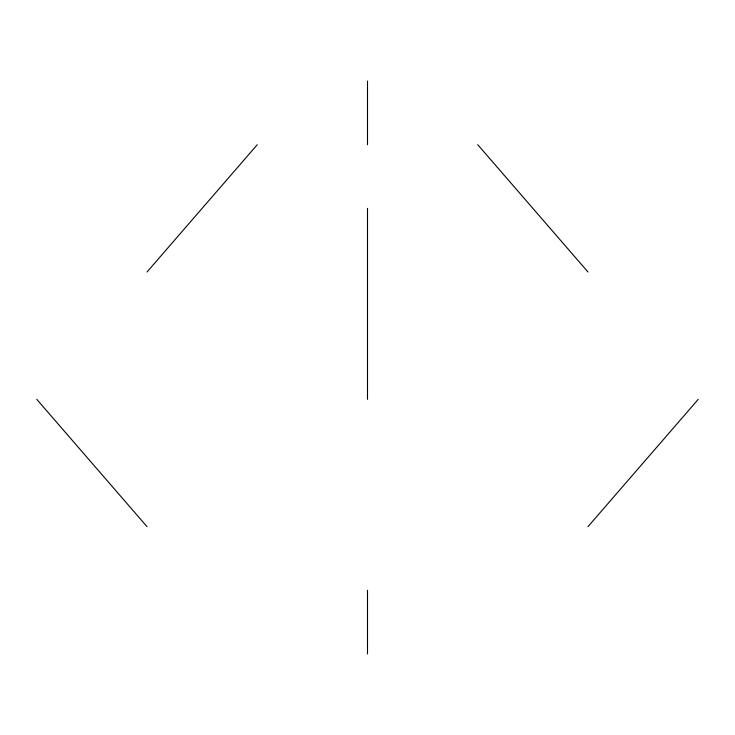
<?xml version="1.0" encoding="UTF-8"?>
<svg xmlns="http://www.w3.org/2000/svg" width="735" height="735" viewBox="0 0 735 735"><rect width="100%" height="100%" fill="white"/><g stroke="black" fill="none" stroke-linecap="round" stroke-linejoin="round"><path stroke-width="1.1" d="M367.5 399.325L367.5 208.363M147 272.023L257.25 144.712M588 526.637L698.25 399.325M477.75 144.712L588 272.023M36.75 399.325L147 526.637M367.5 81.061L367.5 144.712M367.5 590.288L367.5 653.939"/></g></svg>
